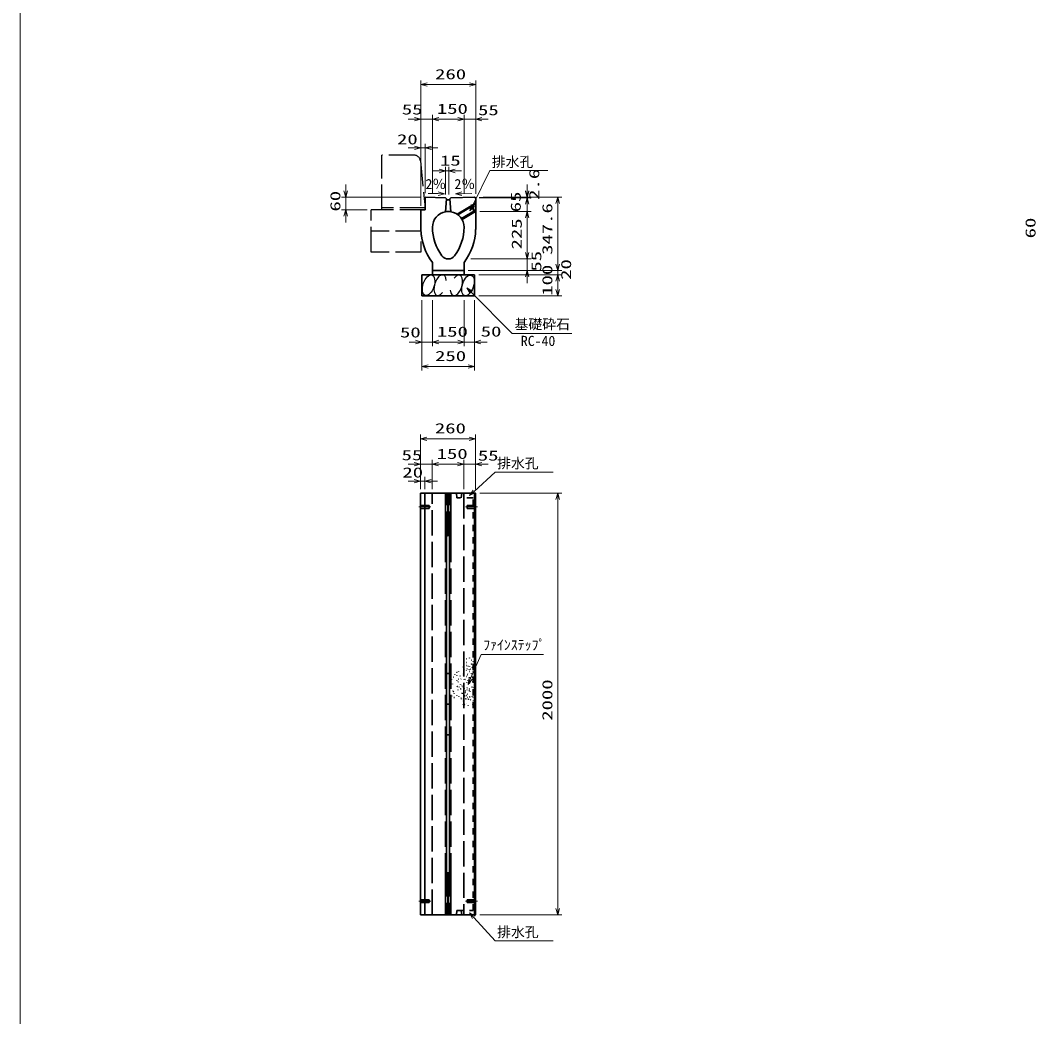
# Model space of a CAD drawing. Units: millimetres on the paper. Extents: x 15 to 1219, y 6 to 859.
# Drawn here: x 15 to 255.9, y 370.8 to 607.1 of the extents above; entities that cross this region are included whole.
import ezdxf
from ezdxf.enums import TextEntityAlignment as Align

# ---------------------------------------------------------------- set-up
doc = ezdxf.new("R2010")
doc.units = ezdxf.units.MM
for name, pattern in [('DASHED', [7.5, 6, -1.5]), ('USER1', [18.5, 12, -1.5, 3.5, -1.5]), ('USER2', [3, 1.5, -1.5])]:
    doc.linetypes.add(name, pattern=pattern)
for name, color, linetype, lineweight in [('D-BMK（構造物基準線）', 2, 'USER1', 18), ('D-STR-DIM（寸法）', 7, 'Continuous', 13), ('D-STR-HTXT(基礎砕石-旗)', 7, 'Continuous', 13), ('D-STR-HTXT（WS-旗）', 7, 'Continuous', 13), ('D-STR-HTXT（旗上げ）', 7, 'Continuous', 13), ('D-STR-STRF(グリ)', 7, 'Continuous', 25), ('D-STR-STRF(歩車)', 7, 'DASHED', 25), ('D-STR（構造物WS）', 1, 'Continuous', 35), ('D-STR（構造物）', 1, 'Continuous', 35)]:
    doc.layers.add(name, color=color, linetype=linetype, lineweight=lineweight)
doc.styles.add('ＭＳ ゴシック', font='')
doc.styles.get('ＭＳ ゴシック').set_extended_font_data('MS Gothic')

# ---------------------------------------------------------------- blocks, each defined once
blk = doc.blocks.new('_Open30')
at = {"color": 7, "linetype": 'Continuous', "lineweight": 13}
for p, q in [((-1, 0.2679), (0, 0)), ((0, 0), (-1, -0.2679)), ((0, 0), (-1, 0))]:
    blk.add_line(p, q, dxfattribs=at)

msp = doc.modelspace()

# ---------------------------------------------------------------- linework, layer by layer
at = {"layer": 'D-BMK（構造物基準線）'}
for p, q in [((109.51, 491.655), (112.359, 491.655)), ((123.434, 491.655), (120.584, 491.655)), ((109.51, 398.155), (112.359, 398.155)), ((123.434, 398.155), (120.584, 398.155))]:
    msp.add_line(p, q, dxfattribs=at)
at = {"layer": 'D-STR-DIM（寸法）', "color": 2}
msp.add_line((15.01, 858.622), (15.01, 15.008), dxfattribs=at)
at = {"layer": 'D-STR-DIM（寸法）'}
for p, q in [((110.023, 584.642), (110.023, 592.85)), ((123.023, 584.642), (123.023, 592.85)), ((111.523, 591.85), (121.523, 591.85)), ((108.523, 583.642), (107.023, 583.642)), ((110.023, 563.109), (110.023, 584.642)), ((110.023, 583.642), (112.773, 583.642)), ((112.773, 566.104), (112.773, 584.642)), ((112.773, 566.073), (112.773, 584.642)), ((114.273, 583.642), (115.773, 583.642)), ((114.273, 583.642), (118.773, 583.642)), ((118.773, 583.642), (117.273, 583.642)), ((120.273, 566.073), (120.273, 584.642)), ((120.273, 566.104), (120.273, 584.642)), ((120.273, 583.642), (123.023, 583.642)), ((123.023, 565.909), (123.023, 584.642)), ((124.523, 583.642), (126.023, 583.642)), ((108.523, 576.832), (107.023, 576.832)), ((110.023, 563.109), (110.023, 577.832)), ((110.023, 576.832), (111.023, 576.832)), ((111.023, 566.109), (111.023, 577.832)), ((112.523, 576.832), (114.023, 576.832)), ((114.378, 571.354), (112.878, 571.354)), ((114.378, 571.354), (112.878, 571.354)), ((115.878, 565.76), (115.878, 572.354)), ((115.878, 565.76), (115.878, 572.354)), ((115.878, 571.354), (116.669, 571.354)), ((115.878, 571.354), (116.669, 571.354)), ((116.669, 565.745), (116.669, 572.354)), ((116.669, 565.745), (116.669, 572.354)), ((118.169, 571.354), (119.669, 571.354)), ((118.169, 571.354), (119.669, 571.354)), ((92.189, 566.609), (92.189, 568.109)), ((92.189, 566.609), (92.189, 568.109)), ((111.787, 566.024), (114.148, 565.977)), ((111.787, 566.024), (114.148, 565.977)), ((122.133, 566.02), (119.772, 565.972)), ((122.133, 566.02), (119.772, 565.972)), ((135.215, 566.662), (135.215, 568.162)), ((135.215, 566.525), (135.215, 568.025)), ((135.215, 566.525), (135.215, 568.025)), ((110.023, 565.109), (91.189, 565.109)), ((110.023, 565.109), (91.189, 565.109)), ((92.189, 562.109), (92.189, 565.109)), ((92.189, 562.109), (92.189, 565.109)), ((123.875, 565.025), (136.215, 565.025)), ((123.875, 565.025), (136.215, 565.025)), ((123.89, 565.009), (136.215, 565.009)), ((124.773, 565.162), (136.215, 565.162)), ((125.773, 565.162), (143.476, 565.162)), ((135.215, 565.009), (135.215, 565.162)), ((135.215, 561.747), (135.215, 565.025)), ((135.215, 561.747), (135.215, 565.025)), ((142.476, 549.249), (142.476, 563.662)), ((97.273, 562.109), (91.189, 562.109)), ((97.273, 562.109), (91.189, 562.109)), ((124.023, 561.747), (136.215, 561.747)), ((124.023, 561.747), (136.215, 561.747)), ((124.023, 561.747), (136.215, 561.747)), ((135.215, 563.509), (135.215, 562.009)), ((92.189, 560.609), (92.189, 559.109)), ((92.189, 560.609), (92.189, 559.109)), ((135.215, 560.247), (135.215, 558.747)), ((135.215, 551.999), (135.215, 560.247)), ((135.215, 560.247), (135.215, 558.747)), ((135.215, 551.999), (135.215, 553.499)), ((121.863, 550.499), (136.215, 550.499)), ((121.863, 550.499), (136.215, 550.499)), ((135.215, 547.749), (135.215, 550.499)), ((142.476, 549.249), (142.476, 550.749)), ((121.273, 547.749), (143.476, 547.749)), ((121.273, 547.749), (143.476, 547.749)), ((121.273, 547.749), (136.215, 547.749)), ((123.773, 546.749), (143.476, 546.749)), ((123.773, 546.749), (143.476, 546.749)), ((142.476, 546.749), (142.476, 547.749)), ((135.215, 546.249), (135.215, 544.749)), ((142.476, 543.249), (142.476, 545.249)), ((142.476, 545.249), (142.476, 543.749)), ((110.273, 540.749), (110.273, 529.782)), ((110.273, 540.749), (110.273, 529.782)), ((112.773, 540.749), (112.773, 529.782)), ((112.773, 540.749), (112.773, 529.782)), ((112.773, 540.749), (112.773, 529.782)), ((120.273, 540.749), (120.273, 529.782)), ((120.273, 540.749), (120.273, 529.782)), ((122.773, 540.749), (122.773, 529.782)), ((123.773, 541.749), (143.476, 541.749)), ((108.773, 530.782), (107.273, 530.782)), ((108.773, 530.782), (107.273, 530.782)), ((110.273, 530.782), (112.773, 530.782)), ((110.273, 530.782), (112.773, 530.782)), ((114.273, 530.782), (115.773, 530.782)), ((114.273, 530.782), (115.773, 530.782)), ((114.273, 530.782), (118.773, 530.782)), ((118.773, 530.782), (117.273, 530.782)), ((120.273, 530.782), (122.773, 530.782)), ((124.273, 530.782), (125.773, 530.782)), ((110.273, 529.782), (110.273, 524.009)), ((122.773, 529.782), (122.773, 524.009)), ((111.773, 525.009), (121.273, 525.009)), ((109.972, 502.802), (109.972, 508.852)), ((122.972, 502.802), (122.972, 508.852)), ((111.472, 507.852), (121.472, 507.852)), ((108.472, 501.802), (106.972, 501.802)), ((109.972, 495.905), (109.972, 502.802)), ((109.972, 501.802), (112.722, 501.802)), ((112.722, 495.957), (112.722, 502.802)), ((112.722, 495.905), (112.722, 502.802)), ((114.222, 501.802), (115.722, 501.802)), ((114.222, 501.802), (118.722, 501.802)), ((118.722, 501.802), (117.222, 501.802)), ((120.222, 495.905), (120.222, 502.802)), ((120.222, 495.942), (120.222, 502.802)), ((120.222, 501.802), (122.972, 501.802)), ((122.972, 495.875), (122.972, 502.802)), ((124.472, 501.802), (125.972, 501.802)), ((123.972, 494.905), (143.476, 494.905)), ((142.476, 396.405), (142.476, 493.405)), ((123.972, 394.905), (143.476, 394.905))]:
    msp.add_line(p, q, dxfattribs=at)
at = {"layer": 'D-STR-HTXT(基礎砕石-旗)'}
msp.add_lwpolyline([(145.817, 532.776), (131.713, 532.776), (121.99, 542.593)], dxfattribs=at)
at = {"layer": 'D-STR-HTXT（WS-旗）'}
for points in [[(140.15, 571.434), (126.361, 571.434), (122.321, 563.223)], [(141.426, 499.951), (127.638, 499.951), (122.68, 495.363)], [(141.426, 388.757), (127.638, 388.757), (122.59, 394.289)]]:
    msp.add_lwpolyline(points, dxfattribs=at)
at = {"layer": 'D-STR-HTXT（旗上げ）'}
for p, q in [((109.972, 495.905), (109.972, 498.789)), ((110.972, 495.905), (110.972, 498.789)), ((108.472, 497.789), (106.972, 497.789)), ((110.972, 497.789), (109.972, 497.789)), ((112.472, 497.789), (113.972, 497.789))]:
    msp.add_line(p, q, dxfattribs=at)
msp.add_lwpolyline([(139.145, 456.693), (124.315, 456.693), (121.815, 450.943)], dxfattribs=at)
at = {"layer": 'D-STR-STRF(グリ)'}
for centre, major_axis in [((111.848, 544.273), (0.79, 2.421)), ((121.198, 544.226), (-0.79, -2.421))]:
    msp.add_ellipse(centre, major_axis=major_axis, ratio=0.5139, dxfattribs=at)
for centre, major_axis in [((114.589, 544.273), (0.79, 2.421)), ((118.457, 544.226), (-0.79, -2.421))]:
    msp.add_ellipse(centre, major_axis=major_axis, ratio=0.5139, start_param=5.3575563, end_param=10.3750652, dxfattribs=at)
at = {"layer": 'D-STR-STRF(歩車)'}
for p, q in [((100.773, 562.109), (100.773, 575.109)), ((108.415, 575.109), (100.773, 575.109)), ((109.908, 573.758), (111.023, 562.609)), ((111.023, 562.109), (98.273, 562.109)), ((98.273, 552.109), (98.273, 562.109)), ((111.023, 562.609), (100.773, 562.609)), ((110.023, 562.109), (110.023, 552.109)), ((110.023, 557.109), (98.273, 557.109)), ((110.023, 552.109), (98.273, 552.109))]:
    msp.add_line(p, q, dxfattribs=at)
msp.add_arc((108.415, 573.609), 1.5, 5.71077, 89.99998, dxfattribs=at)
at = {"layer": 'D-STR（構造物WS）'}
for p, q in [((122.865, 563.612), (118.653, 561.085)), ((122.948, 563.529), (122.7, 563.777)), ((118.786, 560.99), (122.448, 563.187)), ((122.948, 562.029), (119.659, 560.056)), ((119.789, 559.842), (122.948, 561.738)), ((122.448, 563.229), (122.948, 563.529)), ((122.448, 562.029), (122.448, 563.229)), ((122.948, 562.029), (122.448, 562.029)), ((122.645, 561.554), (122.948, 561.729)), ((122.948, 561.729), (122.948, 563.529))]:
    msp.add_line(p, q, dxfattribs=at)
at = {"layer": 'D-STR（構造物WS）', "linetype": 'USER2'}
for p, q in [((118.589, 493.855), (118.45, 494.905)), ((122.397, 493.855), (118.589, 493.855)), ((119.722, 494.905), (119.593, 493.855)), ((122.397, 395.955), (122.397, 493.855)), ((118.45, 394.905), (118.589, 395.955)), ((118.589, 395.955), (122.397, 395.955)), ((119.722, 394.905), (119.593, 395.955))]:
    msp.add_line(p, q, dxfattribs=at)
at = {"layer": 'D-STR（構造物）'}
for p, q in [((115.898, 565.009), (111.023, 565.109)), ((111.023, 565.109), (111.023, 562.109)), ((115.898, 565.009), (116.123, 564.759)), ((116.123, 564.754), (115.898, 561.694)), ((116.378, 564.504), (116.668, 564.504)), ((116.918, 564.759), (117.148, 565.009)), ((116.918, 564.759), (117.148, 561.694)), ((122.773, 565.124), (117.148, 565.009)), ((111.023, 562.109), (110.023, 562.109)), ((110.023, 562.109), (110.023, 557.415)), ((112.773, 549.664), (112.773, 546.749)), ((120.273, 549.664), (120.273, 546.749)), ((110.273, 546.749), (122.773, 546.749)), ((110.273, 546.749), (110.273, 541.749)), ((120.273, 547.749), (112.773, 547.749)), ((122.773, 546.749), (122.773, 541.749)), ((110.273, 541.749), (122.773, 541.749)), ((109.972, 394.905), (109.972, 494.905)), ((109.972, 494.905), (122.972, 494.905)), ((110.972, 394.905), (110.972, 494.905)), ((115.847, 484.557), (115.847, 494.905)), ((115.847, 484.557), (115.847, 494.905)), ((116.347, 494.905), (116.472, 484.932)), ((116.597, 494.905), (116.472, 484.932)), ((117.097, 484.557), (117.097, 494.905)), ((122.722, 494.905), (122.722, 394.905)), ((122.972, 494.905), (122.972, 394.905)), ((116.097, 484.557), (116.097, 405.254)), ((116.847, 484.557), (116.847, 405.254)), ((120.854, 455.637), (120.927, 455.618)), ((121.48, 455.812), (121.537, 455.86)), ((121.537, 455.86), (121.585, 455.803)), ((122.055, 455.306), (122.13, 455.306)), ((120.086, 453.646), (120.079, 453.721)), ((120.374, 453.048), (120.304, 453.074)), ((120.74, 454.782), (120.793, 454.729)), ((120.833, 454.06), (120.768, 454.022)), ((120.787, 452.932), (120.818, 452.864)), ((120.793, 454.729), (120.846, 454.782)), ((121.003, 453.237), (120.942, 453.194)), ((121.003, 453.237), (121.046, 453.175)), ((121.22, 453.91), (121.146, 453.923)), ((121.437, 453.06), (121.499, 453.103)), ((121.499, 453.103), (121.542, 453.042)), ((121.559, 453.839), (121.585, 453.909)), ((121.768, 453.163), (121.836, 453.195)), ((122.039, 454.374), (121.966, 454.354)), ((122.019, 454.446), (122.039, 454.374)), ((122.156, 453.536), (122.169, 453.61)), ((122.169, 453.61), (122.243, 453.597)), ((122.351, 453.736), (122.412, 453.779)), ((122.403, 454.921), (122.456, 454.974)), ((122.412, 453.779), (122.455, 453.718)), ((122.456, 454.974), (122.509, 454.921)), ((117.097, 452.164), (115.847, 452.164)), ((117.28, 450.687), (117.287, 450.762)), ((117.759, 451.302), (117.834, 451.308)), ((118.068, 451.809), (118.088, 451.881)), ((118.541, 452.392), (118.488, 452.445)), ((118.516, 451.684), (118.581, 451.722)), ((118.534, 450.595), (118.566, 450.527)), ((118.541, 452.392), (118.594, 452.445)), ((118.957, 452.569), (118.919, 452.634)), ((119.024, 450.835), (118.949, 450.842)), ((119.332, 451.571), (119.307, 451.501)), ((119.583, 450.857), (119.515, 450.825)), ((119.583, 450.857), (119.552, 450.925)), ((119.922, 452.189), (119.864, 452.141)), ((120.107, 451.853), (120.168, 451.81)), ((120.168, 451.81), (120.125, 451.749)), ((120.271, 450.751), (120.223, 450.809)), ((120.523, 450.712), (120.458, 450.675)), ((120.486, 450.777), (120.523, 450.712)), ((120.75, 451.452), (120.824, 451.446)), ((121.114, 451.824), (121.189, 451.824)), ((121.133, 451.994), (121.12, 452.068)), ((121.127, 450.486), (121.2, 450.505)), ((121.2, 450.505), (121.18, 450.578)), ((121.358, 451.302), (121.285, 451.282)), ((121.546, 452.633), (121.471, 452.64)), ((121.52, 451.265), (121.582, 451.222)), ((121.582, 451.222), (121.539, 451.16)), ((121.89, 452.217), (121.841, 452.274)), ((122.001, 452.159), (121.939, 452.116)), ((122.044, 452.098), (122.001, 452.159)), ((122.201, 451.309), (122.275, 451.322)), ((122.292, 452.107), (122.218, 452.12)), ((122.275, 451.322), (122.288, 451.248)), ((122.279, 452.033), (122.292, 452.107)), ((122.283, 452.485), (122.321, 452.55)), ((122.321, 452.55), (122.386, 452.512)), ((117.499, 449.65), (117.53, 449.718)), ((117.591, 447.987), (117.572, 448.06)), ((118.636, 449.046), (118.636, 448.971)), ((118.711, 449.046), (118.636, 449.046)), ((118.772, 448.276), (118.843, 448.25)), ((118.809, 450.097), (118.867, 450.146)), ((118.867, 450.146), (118.915, 450.088)), ((119.104, 448.919), (119.085, 448.991)), ((119.385, 449.591), (119.46, 449.591)), ((119.487, 448.526), (119.419, 448.495)), ((119.46, 449.591), (119.46, 449.516)), ((119.519, 448.458), (119.487, 448.526)), ((119.785, 449.26), (119.732, 449.207)), ((120.064, 449.024), (120.007, 448.976)), ((120.064, 449.024), (120.113, 448.967)), ((120.249, 448.689), (120.311, 448.646)), ((120.311, 448.646), (120.268, 448.584)), ((120.644, 448.058), (120.569, 448.058)), ((120.967, 448.281), (120.892, 448.288)), ((120.964, 450.105), (120.926, 450.04)), ((120.954, 448.696), (121.012, 448.744)), ((121.012, 448.744), (120.963, 448.801)), ((121.387, 449.749), (121.374, 449.675)), ((121.5, 448.137), (121.428, 448.118)), ((121.521, 448.511), (121.448, 448.53)), ((121.52, 448.065), (121.5, 448.137)), ((121.501, 448.438), (121.521, 448.511)), ((121.641, 449.939), (121.58, 449.896)), ((121.641, 449.939), (121.684, 449.877)), ((122.082, 448.951), (122.143, 448.994)), ((122.143, 448.994), (122.186, 448.933)), ((122.331, 450.254), (122.257, 450.241)), ((122.344, 450.18), (122.331, 450.254)), ((122.435, 448.942), (122.422, 448.868)), ((122.573, 450.084), (122.512, 450.127)), ((122.53, 450.022), (122.573, 450.084)), ((117.356, 446.876), (117.388, 446.809)), ((117.775, 447.9), (117.71, 447.862)), ((117.775, 447.9), (117.813, 447.835)), ((117.879, 446.452), (117.937, 446.5)), ((117.899, 447.431), (117.952, 447.484)), ((117.937, 446.5), (117.985, 446.443)), ((118.516, 446.939), (118.535, 447.011)), ((119.036, 446.777), (119.042, 446.702)), ((119.561, 446.405), (119.561, 446.33)), ((119.677, 446.112), (119.624, 446.059)), ((119.817, 447.509), (119.749, 447.478)), ((119.849, 447.441), (119.817, 447.509)), ((120.106, 445.581), (120.031, 445.581)), ((120.095, 447.407), (120.07, 447.337)), ((120.106, 445.656), (120.106, 445.581)), ((120.437, 446.857), (120.365, 446.877)), ((120.418, 446.785), (120.437, 446.857)), ((120.59, 447.61), (120.517, 447.59)), ((120.57, 447.682), (120.59, 447.61)), ((120.661, 446.174), (120.603, 446.126)), ((120.661, 446.174), (120.613, 446.232)), ((120.751, 446.099), (120.751, 446.174)), ((120.858, 446.909), (120.805, 446.962)), ((120.805, 446.856), (120.858, 446.909)), ((121.174, 446.456), (121.106, 446.487)), ((121.115, 447.235), (121.19, 447.235)), ((121.282, 446.098), (121.357, 446.092)), ((121.357, 446.092), (121.35, 446.017)), ((121.627, 446.627), (121.555, 446.646)), ((121.627, 446.627), (121.608, 446.554)), ((121.687, 447.78), (121.744, 447.828)), ((121.744, 447.828), (121.696, 447.885)), ((121.85, 445.944), (121.793, 445.896)), ((121.802, 446.001), (121.85, 445.944)), ((122.211, 446.625), (122.218, 446.699)), ((122.407, 446.472), (122.359, 446.529)), ((122.44, 447.745), (122.434, 447.671)), ((122.54, 445.787), (122.546, 445.861)), ((116.097, 444.905), (116.847, 444.905)), ((120.091, 444.802), (120.059, 444.734)), ((120.456, 444.819), (120.403, 444.872)), ((120.403, 444.766), (120.456, 444.819)), ((120.911, 445.078), (120.964, 445.025)), ((121.213, 444.603), (121.281, 444.572)), ((121.281, 444.572), (121.249, 444.504)), ((122.317, 444.74), (122.324, 444.815)), ((122.456, 444.539), (122.514, 444.588)), ((122.514, 444.588), (122.465, 444.645)), ((115.847, 437.646), (117.097, 437.646)), ((115.847, 405.254), (115.847, 394.905)), ((116.347, 394.905), (116.472, 404.879)), ((116.347, 394.905), (116.472, 404.879)), ((116.597, 394.905), (116.472, 404.879)), ((116.597, 394.905), (116.472, 404.879)), ((117.097, 405.254), (117.097, 394.905)), ((122.972, 394.905), (109.972, 394.905))]:
    msp.add_line(p, q, dxfattribs=at)
at = {"layer": 'D-STR（構造物）', "linetype": 'DASHED'}
for p, q in [((112.722, 394.905), (112.722, 494.905)), ((116.097, 484.557), (116.097, 494.905)), ((116.847, 484.557), (116.847, 494.905)), ((120.222, 494.905), (120.222, 394.905)), ((109.972, 492.005), (111.972, 492.005)), ((111.972, 491.305), (111.972, 492.005)), ((120.972, 491.305), (120.972, 492.005)), ((122.972, 492.005), (120.972, 492.005)), ((109.972, 491.305), (111.972, 491.305)), ((122.972, 491.305), (120.972, 491.305)), ((115.847, 484.557), (115.847, 405.254)), ((117.097, 484.557), (117.097, 405.254)), ((116.097, 405.254), (116.097, 394.905)), ((116.847, 405.254), (116.847, 394.905)), ((109.972, 398.505), (111.972, 398.505)), ((109.972, 397.805), (111.972, 397.805)), ((111.972, 398.505), (111.972, 397.805)), ((122.972, 398.505), (120.972, 398.505)), ((120.972, 398.505), (120.972, 397.805)), ((122.972, 397.805), (120.972, 397.805))]:
    msp.add_line(p, q, dxfattribs=at)
at = {"layer": 'D-STR（構造物）'}
msp.add_lwpolyline([(122.773, 565.124), (123.023, 564.879), (123.023, 557.489)], dxfattribs=at)
for centre, radius, start, end in [((116.373, 564.754), 0.25, 179.93762, 270), ((116.668, 564.754), 0.25, 270, 0.06238), ((116.523, 557.999), 3.75, 99.59193, 180.04506), ((116.528, 558.001), 3.745, 359.92426, 80.47554), ((123.303, 557.759), 13.284, 181.1595, 217.55334), ((124.023, 557.999), 11.25, 180.015, 216.8604), ((109.023, 557.999), 11.25, 323.13959, 359.98497), ((109.738, 557.759), 13.284, 322.44666, 358.84048), ((116.523, 552.374), 1.875, 216.81288, 323.1871), ((116.472, 484.557), 0.375, 0, 180), ((116.472, 405.254), 0.375, 180, 0)]:
    msp.add_arc(centre, radius, start, end, dxfattribs=at)
at = {"layer": 'D-STR（構造物）', "linetype": 'DASHED'}
for centre, radius, start, end in [((116.523, 558.03), 3.717, 80.32104, 99.67896), ((116.472, 484.557), 0.625, 0, 180), ((116.472, 405.254), 0.625, 180, 0)]:
    msp.add_arc(centre, radius, start, end, dxfattribs=at)

# ---------------------------------------------------------------- block references
at = {"layer": 'D-STR-DIM（寸法）', "xscale": 1.5, "yscale": 1.5}
for p, rotation in [((110.023, 591.85), 180), ((112.773, 583.642), 180), ((112.773, 583.642), 180), ((123.023, 583.642), 180), ((111.023, 576.832), 180), ((116.669, 571.354), 180), ((116.669, 571.354), 180), ((92.189, 565.109), 270), ((92.189, 565.109), 270), ((115.648, 565.947), 358.85424), ((115.648, 565.947), 358.85424), ((118.272, 565.942), 181.14576), ((118.272, 565.942), 181.14576), ((135.215, 565.162), 270), ((135.215, 565.025), 270), ((135.215, 565.025), 270), ((135.215, 565.009), 90), ((142.476, 565.162), 90), ((92.189, 562.109), 90), ((92.189, 562.109), 90), ((135.215, 561.747), 90), ((135.215, 561.747), 90), ((135.215, 561.747), 90), ((135.215, 550.499), 270), ((135.215, 550.499), 270), ((142.476, 547.749), 270), ((142.476, 547.749), 270), ((135.215, 547.749), 90), ((142.476, 546.749), 90), ((142.476, 546.749), 90), ((142.476, 541.749), 270), ((112.773, 530.782), 180), ((112.773, 530.782), 180), ((112.773, 530.782), 180), ((122.773, 530.782), 180), ((110.273, 525.009), 180), ((109.972, 507.852), 180), ((112.722, 501.802), 180), ((112.722, 501.802), 180), ((122.972, 501.802), 180), ((142.476, 494.905), 90), ((142.476, 394.905), 270)]:
    msp.add_blockref('_Open30', p, dxfattribs=dict(at, rotation=rotation))
for p in [(123.023, 591.85), (110.023, 583.642), (120.273, 583.642), (120.273, 583.642), (110.023, 576.832), (115.878, 571.354), (115.878, 571.354), (110.273, 530.782), (110.273, 530.782), (120.273, 530.782), (120.273, 530.782), (122.773, 525.009), (122.972, 507.852), (109.972, 501.802), (120.222, 501.802), (120.222, 501.802)]:
    msp.add_blockref('_Open30', p, dxfattribs=at)
at = {"layer": 'D-STR-HTXT(基礎砕石-旗)', "xscale": 1.5, "yscale": 1.5, "rotation": 134.72505}
msp.add_blockref('_Open30', (120.935, 543.659), dxfattribs=at)
at = {"layer": 'D-STR-HTXT（WS-旗）', "xscale": 1.5, "yscale": 1.5}
for p, rotation in [((121.658, 561.877), 243.798), ((121.579, 494.344), 222.78711), ((121.579, 395.397), 132.37661)]:
    msp.add_blockref('_Open30', p, dxfattribs=dict(at, rotation=rotation))
at = {"layer": 'D-STR-HTXT（旗上げ）', "xscale": 1.5, "yscale": 1.5}
msp.add_blockref('_Open30', (109.972, 497.789), dxfattribs=at)
for p, rotation in [((110.972, 497.789), 180), ((121.217, 449.567), 246.50838)]:
    msp.add_blockref('_Open30', p, dxfattribs=dict(at, rotation=rotation))

# ---------------------------------------------------------------- texts
at = {"layer": 'D-STR-DIM（寸法）', "style": 'ＭＳ ゴシック', "width": 1.5}
for s, p in [('260', (113.398, 592.388)), ('55', (105.504, 584.035)), ('150', (113.815, 584.179)), ('55', (123.588, 583.865)), ('20', (104.372, 576.935)), ('15', (114.561, 571.892)), ('15', (114.561, 571.892)), ('50', (105.075, 531.149)), ('50', (105.075, 531.149)), ('150', (113.815, 531.32)), ('50', (124.225, 531.357)), ('250', (113.398, 525.546)), ('260', (113.347, 508.39)), ('55', (105.453, 502.02)), ('150', (113.764, 502.339)), ('55', (123.537, 501.926))]:
    msp.add_text(s, height=2.405, dxfattribs=at).set_placement(p, align=Align.BOTTOM_LEFT)
for s, p in [('2.6', (138.828, 564.499)), ('60', (91.651, 561.734)), ('60', (91.651, 561.734)), ('65', (134.449, 561.568)), ('65', (134.449, 561.568)), ('347.6', (141.938, 551.456)), ('225', (134.678, 552.744)), ('60', (256.543, 555.375)), ('60', (256.543, 555.375)), ('55', (139.324, 547.491)), ('20', (146.39, 545.531)), ('100', (141.938, 541.749)), ('2000', (141.938, 440.947))]:
    msp.add_text(s, height=2.405, rotation=90, dxfattribs=at).set_placement(p, align=Align.BOTTOM_LEFT)
at = {"layer": 'D-STR-DIM（寸法）', "style": 'ＭＳ ゴシック'}
for rotation, p in [(0.01, (111.12, 566.335)), (0.01, (111.12, 566.335)), (359.99, (117.988, 566.332)), (359.99, (117.988, 566.332))]:
    msp.add_text('2％', height=2.405, rotation=rotation, dxfattribs=at).set_placement(p, align=Align.BOTTOM_LEFT)
at = {"layer": 'D-STR-HTXT(基礎砕石-旗)', "style": 'ＭＳ ゴシック'}
for s, p in [('基礎砕石', (132.249, 533.111)), ('RC-40', (133.737, 529.125))]:
    msp.add_text(s, height=2.405, dxfattribs=at).set_placement(p, align=Align.BOTTOM_LEFT)
at = {"layer": 'D-STR-HTXT（WS-旗）', "style": 'ＭＳ ゴシック'}
for p in [(126.842, 571.586), (128.118, 500.103), (128.118, 388.909)]:
    msp.add_text('排水孔', height=2.405, dxfattribs=at).set_placement(p, align=Align.BOTTOM_LEFT)
at = {"layer": 'D-STR-HTXT（旗上げ）', "style": 'ＭＳ ゴシック', "width": 1.5}
msp.add_text('20', height=2.405, dxfattribs=at).set_placement((105.64, 497.923), align=Align.BOTTOM_LEFT)
at = {"layer": 'D-STR-HTXT（旗上げ）', "style": 'ＭＳ ゴシック'}
msp.add_text('ﾌｧｲﾝｽﾃｯﾌﾟ', height=2.405, dxfattribs=at).set_placement((124.794, 457.017), align=Align.BOTTOM_LEFT)

doc.saveas('drawing.dxf')
